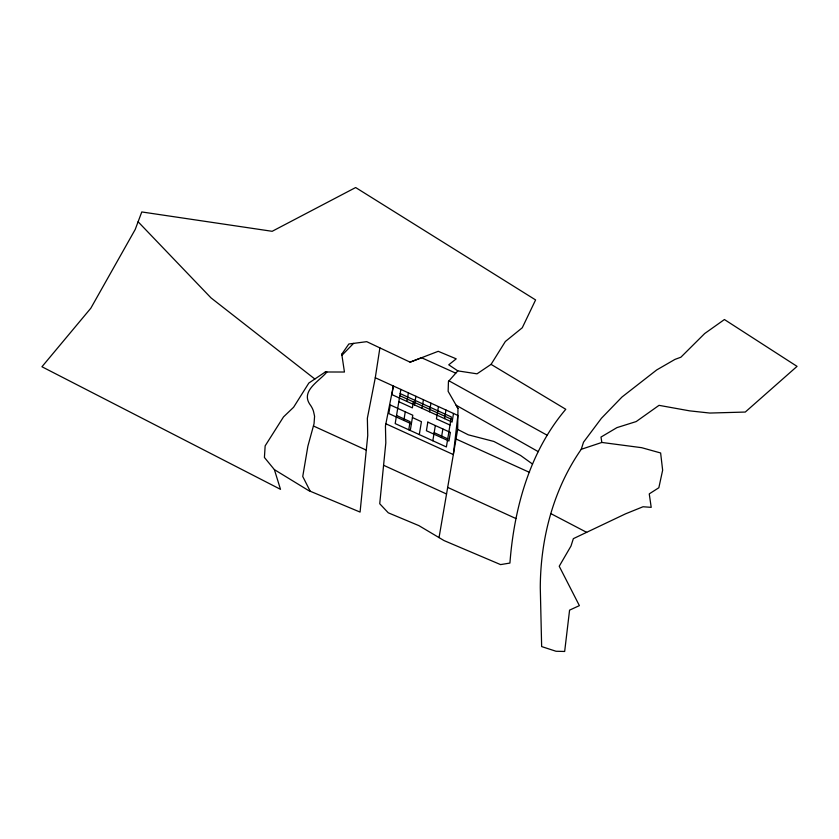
<?xml version="1.0" encoding="UTF-8"?>
<svg xmlns="http://www.w3.org/2000/svg" width="839" height="839" viewBox="0 0 839 839"><rect width="100%" height="100%" fill="white"/><g stroke="black" fill="none" stroke-linecap="round" stroke-linejoin="round"><path stroke-width="1.26" d="M439.038 537.6L457.664 429.432L457.979 408.446L448.141 391.341L448.446 381.472L457.811 370.88L477.024 373.827L491.067 364.367L505.34 341.504L522.267 327.766L535.597 299.932L355.652 187.537L272.161 231.302L141.781 211.952L135.205 229.487L90.822 308.217L41.95 366.758L280.499 489.336L274.384 469.63L264.421 457.465L265.145 445.876L283.509 416.91L293.608 407.251L308.836 383.045L325.301 371.992L344.441 372.023L341.767 354.184L348.835 344L366.727 341.662L410.072 362.154L421.566 357.729L455.776 373.177M274.384 469.63L308.595 490.553L360.078 512.084L367.744 435.483L367.356 418.252L375.285 377.749L379.889 347.881M393.344 385.992L391.928 394.613L452.085 422.069L453.5 413.449M400.864 389.422L395.19 423.59L446.39 446.956L451.33 416.952L400.13 393.575M403.853 420.433L405.268 411.813M406.967 401.472L408.383 392.862M408.761 429.778L410.093 421.671L396.532 415.473M413.354 401.871L412.369 407.88L398.798 401.692M410.281 430.48L412.788 415.242L390.229 404.943L388.814 413.564L411.372 423.863M414.487 404.901L415.903 396.291M422.007 408.341L423.422 399.721M419.301 434.592L421.43 421.671L412.41 417.549M429.526 411.771L430.942 403.16M432.819 440.769L435.347 425.541M438.461 406.59L436.427 418.871L449.998 425.058M441.44 437.591L442.866 428.981M444.565 418.64L445.981 410.019M393.344 385.992L385.437 425.96L385.814 442.95L379.731 503.746L388.268 512.807L418.881 525.623L444.062 540.589L500.589 564.605L509.923 563.063C514.097 508.287 529.629 451.875 565.78 409.285L491.067 364.367M581.249 449.305L583.524 442.174L601.427 418.283L621.982 397.025L656.717 369.936L674.965 359.396L680.88 357.215L704.676 333.544L724.424 319.533L797.05 366.37L745.273 412.054L709.794 413.05L689.637 410.858L659.034 405.342L636.193 421.566L616.948 427.617L600.997 437.067L601.836 442.447L641.688 447.69L660.629 452.976L662.642 470.207L658.846 487.742L649.25 493.877L651.2 507.343L643.031 506.756L625.527 513.846L573.352 538.648L570.992 546.042L559.225 566.252L579.382 605.632L569.576 610.131L564.668 651.463L556.026 651.263L541.648 646.575L540.285 587.699C540.452 538.995 553.184 489.536 581.249 449.305L601.836 442.447M353.555 343.382L341.945 355.306L341.767 354.184M410.072 362.154L438.231 351.31L456.227 358.851L448.75 364.808L457.811 370.88M325.301 371.992L326.885 372.002C319.848 380.843 300.761 390.544 309.685 404.094A29.459 14.641 29.8 0 1 313.618 411.802L314.583 416.27L314.038 423.726L307.892 446.138L302.743 476.489L310.21 491.224M456.017 438.986L529.535 472.399M375.285 377.749L457.874 415.452L453.343 454.581L385.825 423.758M399.784 395.683L450.983 419.049M434.162 432.651L447.722 438.849M313.461 426.002L366.276 450.113M447.69 487.396L515.88 518.523M383.58 465.267L446.547 494.003M457.664 429.432L468.288 434.822L493.867 441.45L520.537 455.43L532.513 464.051M550.866 513.625L586.671 532.346M449.012 380.833L547.28 435.305M538.25 451.644L456.122 405.227L457.979 408.446M314.835 379.018L210.998 297.876L138.099 221.769M427.827 422.111L426.411 430.732L448.959 441.02L450.386 432.41L427.827 422.111"/></g></svg>
